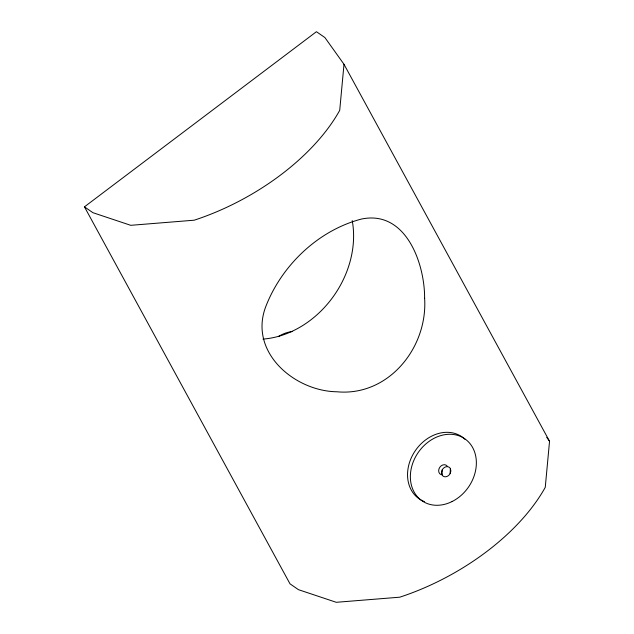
<?xml version="1.0" encoding="UTF-8"?>
<svg xmlns="http://www.w3.org/2000/svg" width="634" height="634" viewBox="0 0 634 634"><rect width="100%" height="100%" fill="white"/><g stroke="black" fill="none" stroke-linecap="round" stroke-linejoin="round"><path stroke-width="0.95" d="M442.001 474.882L442.223 469.873A5.373 4.351 -55.3 0 1 446.407 466.719A5.373 4.351 -55.3 0 1 450.362 468.566L450.885 470.967L450.148 473.574A5.373 4.351 -55.3 0 1 445.964 476.728A5.373 4.351 -55.3 0 1 442.001 474.882L441.486 472.481L442.223 469.873M450.148 473.574L450.362 468.566M344 64.296L339.713 110.348A166.568 90.48 -28.6 0 1 194.21 220.196L130.731 225.316L92.913 212.691L84.457 206.835L316.429 31.7L324.893 37.549L344 64.296L549.543 441.28L545.256 487.332A166.568 90.48 -28.6 0 1 399.753 597.188L336.266 602.3L298.456 589.675L290 583.827L84.457 206.835M546.73 437.349L549.543 441.28M352.219 220.6A91.716 74.273 -55.3 0 1 262.983 339.087M440.82 474.486A5.373 4.351 -55.3 0 1 439.909 467.123A5.373 4.351 -55.3 0 1 447.113 465.982M424.408 501.597A37.675 30.511 -55.3 0 1 414.787 451.456A37.675 30.511 -55.3 0 1 465.11 439.41M278.873 336.266A33.895 27.452 -55.3 0 1 292.433 331.519M424.621 298.273C427.871 347.416 388.674 396.646 336.892 391.78C294.493 391.162 248.583 352.155 265.686 306.824C281.631 265.353 318.331 230.237 361.642 219.007C405.903 209.957 424.764 263.395 424.621 298.273M452.082 501.542A37.675 30.511 -55.3 0 0 466.569 440.139A37.675 30.511 -55.3 0 0 411.442 467.638A37.675 30.511 -55.3 0 0 452.082 501.542"/></g></svg>
